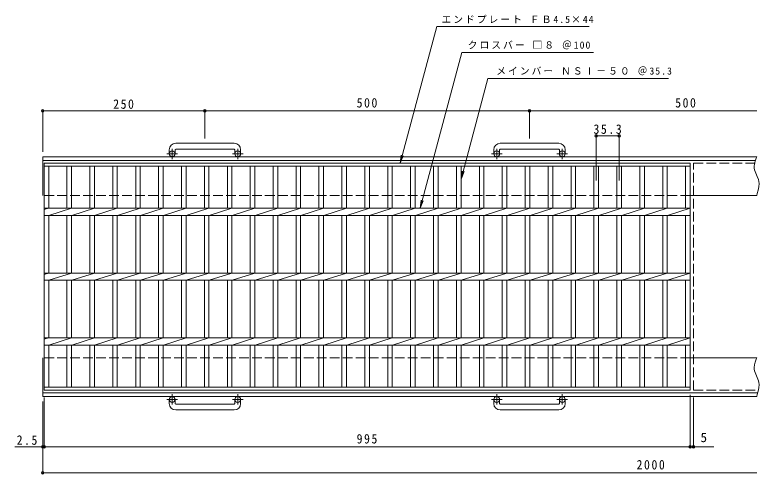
# Model space of a CAD drawing. Units: millimetres, scale not verified. Extents: x -846 to 876, y -685 to 660.
# Drawn here: x -846 to 301, y -48 to 660 of the extents above; entities that cross this region are included whole.
import ezdxf
from ezdxf.enums import TextEntityAlignment as Align

# ---------------------------------------------------------------- set-up
doc = ezdxf.new("R2010")
doc.units = ezdxf.units.MM
doc.header["$LTSCALE"] = 5
doc.header["$PDMODE"] = 32
doc.header["$PDSIZE"] = 4
doc.linetypes.add('CHAIN1', pattern=[8, 5, -1, 1, -1])
doc.linetypes.add('DASHED3', pattern=[4, 3, -1])
for name, color, linetype, lineweight in [('A-1_ピット', 2, 'Continuous', 9), ('A-2_蓋', 3, 'Continuous', 9), ('A-4_寸法', 7, 'Continuous', 9)]:
    doc.layers.add(name, color=color, linetype=linetype, lineweight=lineweight)
doc.styles.add('ＭＳ ゴシック', font='')
doc.styles.get('ＭＳ ゴシック').set_extended_font_data('MS Gothic')

msp = doc.modelspace()

# ---------------------------------------------------------------- linework, layer by layer
at = {"layer": 'A-1_ピット'}
for p, q in [((-508.069, 461.728), (-598.069, 461.728)), ((-8.069, 461.728), (-98.069, 461.728)), ((-608.069, 451.728), (-608.069, 445.628)), ((-599.069, 451.728), (-599.069, 445.628)), ((-598.069, 452.728), (-508.069, 452.728)), ((-507.069, 451.728), (-507.069, 445.628)), ((-498.069, 451.728), (-498.069, 445.628)), ((-108.069, 451.728), (-108.069, 445.628)), ((-99.069, 451.728), (-99.069, 445.628)), ((-98.069, 452.728), (-8.069, 452.728)), ((-7.069, 451.728), (-7.069, 445.628)), ((1.931, 451.728), (1.931, 445.628)), ((296.931, 441.128), (-803.069, 441.128)), ((-803.069, 381.128), (-803.069, 441.128)), ((294.531, 435.128), (-803.069, 435.128)), ((296.931, 381.128), (194.431, 381.128)), ((296.931, 131.128), (194.431, 131.128)), ((298.75, 77.128), (-803.069, 77.128)), ((-608.069, 60.527), (-608.069, 66.628)), ((-599.069, 60.527), (-599.069, 66.628)), ((-598.069, 59.527), (-508.069, 59.527)), ((-507.069, 60.527), (-507.069, 66.628)), ((-498.069, 60.527), (-498.069, 66.628)), ((-108.069, 60.527), (-108.069, 66.628)), ((-99.069, 60.527), (-99.069, 66.628)), ((-98.069, 59.527), (-8.069, 59.527)), ((-7.069, 60.527), (-7.069, 66.628)), ((1.931, 60.527), (1.931, 66.628)), ((-508.069, 50.528), (-598.069, 50.528)), ((-8.069, 50.528), (-98.069, 50.528))]:
    msp.add_line(p, q, dxfattribs=at)
at = {"layer": 'A-1_ピット', "linetype": 'CHAIN1'}
for p, q in [((-603.569, 437.521), (-603.569, 453.118)), ((-502.569, 437.521), (-502.569, 453.118)), ((-103.569, 437.521), (-103.569, 453.118)), ((-2.569, 437.521), (-2.569, 453.118)), ((-595.406, 445.628), (-611.813, 445.628)), ((-494.406, 445.628), (-510.813, 445.628)), ((-95.406, 445.628), (-111.813, 445.628)), ((5.594, 445.628), (-10.813, 445.628)), ((-603.569, 74.735), (-603.569, 59.138)), ((-502.569, 74.735), (-502.569, 59.138)), ((-103.569, 74.735), (-103.569, 59.138)), ((-2.569, 74.735), (-2.569, 59.138)), ((-595.406, 66.628), (-611.813, 66.628)), ((-494.406, 66.628), (-510.813, 66.628)), ((-95.406, 66.628), (-111.813, 66.628)), ((5.594, 66.628), (-10.813, 66.628))]:
    msp.add_line(p, q, dxfattribs=at)
at = {"layer": 'A-1_ピット', "linetype": 'DASHED3'}
for p, q in [((194.431, 381.128), (-803.069, 381.128)), ((194.431, 131.128), (-803.069, 131.128))]:
    msp.add_line(p, q, dxfattribs=at)
at = {"layer": 'A-1_ピット'}
for points in [[(296.931, 441.128), (295.999, 438.651), (294.531, 434.388), (293.442, 430.15), (292.974, 425.952), (293.082, 423.542), (293.638, 420.629), (295.394, 415.654), (297.584, 410.699), (299.538, 405.715), (300.3, 402.791), (300.658, 399.839), (300.436, 394.681), (299.417, 389.456), (297.908, 384.191), (296.931, 381.128)], [(296.931, 71.128), (-803.069, 71.128), (-803.069, 131.128)], [(296.931, 131.128), (295.999, 128.65), (294.531, 124.387), (293.442, 120.149), (292.974, 115.952), (293.082, 113.542), (293.638, 110.628), (295.394, 105.654), (297.584, 100.699), (299.538, 95.714), (300.3, 92.79), (300.658, 89.839), (300.436, 84.681), (299.417, 79.456), (297.908, 74.191), (296.931, 71.128)]]:
    msp.add_lwpolyline(points, dxfattribs=at)
for centre in [(-603.569, 445.628), (-502.569, 445.628), (-103.569, 445.628), (-2.569, 445.628), (-603.569, 66.628), (-502.569, 66.628), (-103.569, 66.628), (-2.569, 66.628)]:
    msp.add_circle(centre, 4.5, dxfattribs=at)
for centre, radius, start, end in [((-598.069, 451.728), 10, 90, 180), ((-508.069, 451.728), 10, 0, 90), ((-98.069, 451.728), 10, 90, 180), ((-8.069, 451.728), 10, 0, 90), ((-598.069, 451.728), 1, 90, 180), ((-508.069, 451.728), 1, 0, 90), ((-98.069, 451.728), 1, 90, 180), ((-8.069, 451.728), 1, 0, 90), ((-598.069, 60.527), 10, 180, 270), ((-598.069, 60.527), 1, 180, 270), ((-508.069, 60.527), 10, 270, 0), ((-508.069, 60.527), 1, 270, 0), ((-98.069, 60.527), 10, 180, 270), ((-98.069, 60.527), 1, 180, 270), ((-8.069, 60.527), 10, 270, 0), ((-8.069, 60.527), 1, 270, 0)]:
    msp.add_arc(centre, radius, start, end, dxfattribs=at)
at = {"layer": 'A-2_蓋'}
for p, q in [((-800.569, 81.128), (-800.569, 431.128)), ((-800.569, 426.628), (194.431, 426.628)), ((-793.569, 361.628), (-793.569, 426.628)), ((-765.669, 426.628), (-765.669, 361.628)), ((-758.669, 426.628), (-758.669, 361.628)), ((-730.369, 426.628), (-730.369, 361.628)), ((-723.369, 426.628), (-723.369, 361.628)), ((-695.068, 426.628), (-695.068, 361.628)), ((-688.069, 426.628), (-688.069, 361.628)), ((-659.769, 426.628), (-659.769, 361.628)), ((-652.769, 426.628), (-652.769, 361.628)), ((-624.469, 426.628), (-624.469, 361.628)), ((-617.469, 426.628), (-617.469, 361.628)), ((-589.168, 426.628), (-589.168, 361.628)), ((-582.168, 426.628), (-582.168, 361.628)), ((-553.869, 426.628), (-553.869, 361.628)), ((-546.869, 426.628), (-546.869, 361.628)), ((-518.569, 426.628), (-518.569, 361.628)), ((-511.569, 426.628), (-511.569, 361.628)), ((-483.269, 426.628), (-483.269, 361.628)), ((-476.268, 426.628), (-476.268, 361.628)), ((-447.969, 426.628), (-447.969, 361.628)), ((-440.969, 426.628), (-440.969, 361.628)), ((-412.669, 426.628), (-412.669, 361.628)), ((-405.669, 426.628), (-405.669, 361.628)), ((-377.369, 426.628), (-377.369, 361.628)), ((-370.369, 426.628), (-370.369, 361.628)), ((-342.069, 426.628), (-342.069, 361.628)), ((-335.069, 426.628), (-335.069, 361.628)), ((-306.769, 426.628), (-306.769, 361.628)), ((-299.769, 426.628), (-299.769, 361.628)), ((-271.469, 426.628), (-271.469, 361.628)), ((-264.469, 426.628), (-264.469, 361.628)), ((-236.169, 426.628), (-236.169, 361.628)), ((-229.169, 426.628), (-229.169, 361.628)), ((-200.869, 426.628), (-200.869, 361.628)), ((-193.869, 426.628), (-193.869, 361.628)), ((-165.569, 426.628), (-165.569, 361.628)), ((-158.569, 426.628), (-158.569, 361.628)), ((-130.269, 426.628), (-130.269, 361.628)), ((-123.269, 426.628), (-123.269, 361.628)), ((-94.969, 426.628), (-94.969, 361.628)), ((-87.969, 426.628), (-87.969, 361.628)), ((-59.669, 426.628), (-59.669, 361.628)), ((-52.669, 426.628), (-52.669, 361.628)), ((-24.369, 426.628), (-24.369, 361.628)), ((-17.369, 426.628), (-17.369, 361.628)), ((10.931, 426.628), (10.931, 361.628)), ((17.931, 426.628), (17.931, 361.628)), ((46.231, 426.628), (46.231, 361.628)), ((53.231, 426.628), (53.231, 361.628)), ((81.531, 426.628), (81.531, 361.628)), ((88.531, 426.628), (88.531, 361.628)), ((116.831, 426.628), (116.831, 361.628)), ((123.831, 426.628), (123.831, 361.628)), ((152.131, 426.628), (152.131, 361.628)), ((159.131, 426.628), (159.131, 361.628)), ((187.431, 426.628), (187.431, 361.628)), ((-800.569, 361.628), (194.431, 361.628)), ((-800.569, 359.548), (-793.969, 361.628)), ((-793.569, 350.628), (-758.669, 361.628)), ((-758.269, 350.628), (-723.369, 361.628)), ((-722.969, 350.628), (-688.069, 361.628)), ((-687.669, 350.628), (-652.769, 361.628)), ((-652.369, 350.628), (-617.469, 361.628)), ((-617.069, 350.628), (-582.169, 361.628)), ((-581.769, 350.628), (-546.869, 361.628)), ((-546.469, 350.628), (-511.569, 361.628)), ((-511.169, 350.628), (-476.269, 361.628)), ((-475.869, 350.628), (-440.969, 361.628)), ((-440.569, 350.628), (-405.669, 361.628)), ((-405.269, 350.628), (-370.369, 361.628)), ((-369.969, 350.628), (-335.069, 361.628)), ((-334.669, 350.628), (-299.769, 361.628)), ((-299.369, 350.628), (-264.469, 361.628)), ((-264.069, 350.628), (-229.169, 361.628)), ((-228.769, 350.628), (-193.869, 361.628)), ((-193.469, 350.628), (-158.569, 361.628)), ((-158.169, 350.628), (-123.269, 361.628)), ((-122.869, 350.628), (-87.969, 361.628)), ((-87.569, 350.628), (-52.669, 361.628)), ((-52.269, 350.628), (-17.369, 361.628)), ((-16.969, 350.628), (17.931, 361.628)), ((18.331, 350.628), (53.231, 361.628)), ((53.631, 350.628), (88.531, 361.628)), ((88.931, 350.628), (123.831, 361.628)), ((124.231, 350.628), (159.131, 361.628)), ((159.531, 350.628), (194.431, 361.628)), ((-800.569, 350.628), (194.431, 350.628)), ((-793.569, 261.627), (-793.569, 350.628)), ((-765.669, 350.628), (-765.669, 261.627)), ((-758.669, 350.628), (-758.669, 261.627)), ((-730.369, 350.628), (-730.369, 261.627)), ((-723.369, 350.628), (-723.369, 261.627)), ((-695.068, 350.628), (-695.068, 261.627)), ((-688.069, 350.628), (-688.069, 261.627)), ((-659.769, 350.628), (-659.769, 261.627)), ((-652.769, 350.628), (-652.769, 261.627)), ((-624.469, 350.628), (-624.469, 261.627)), ((-617.469, 350.628), (-617.469, 261.627)), ((-589.168, 350.628), (-589.168, 261.627)), ((-582.168, 350.628), (-582.168, 261.627)), ((-553.869, 350.628), (-553.869, 261.627)), ((-546.869, 350.628), (-546.869, 261.627)), ((-518.569, 350.628), (-518.569, 261.627)), ((-511.569, 350.628), (-511.569, 261.627)), ((-483.269, 350.628), (-483.269, 261.627)), ((-476.268, 350.628), (-476.268, 261.627)), ((-447.969, 350.628), (-447.969, 261.627)), ((-440.969, 350.628), (-440.969, 261.627)), ((-412.669, 350.628), (-412.669, 261.627)), ((-405.669, 350.628), (-405.669, 261.627)), ((-377.369, 350.628), (-377.369, 261.627)), ((-370.369, 350.628), (-370.369, 261.627)), ((-342.069, 350.628), (-342.069, 261.627)), ((-335.069, 350.628), (-335.069, 261.627)), ((-306.769, 350.628), (-306.769, 261.627)), ((-299.769, 350.628), (-299.769, 261.627)), ((-271.469, 350.628), (-271.469, 261.627)), ((-264.469, 350.628), (-264.469, 261.627)), ((-236.169, 350.628), (-236.169, 261.627)), ((-229.169, 350.628), (-229.169, 261.627)), ((-200.869, 350.628), (-200.869, 261.627)), ((-193.869, 350.628), (-193.869, 261.627)), ((-165.569, 350.628), (-165.569, 261.627)), ((-158.569, 350.628), (-158.569, 261.627)), ((-130.269, 350.628), (-130.269, 261.627)), ((-123.269, 350.628), (-123.269, 261.627)), ((-94.969, 350.628), (-94.969, 261.627)), ((-87.969, 350.628), (-87.969, 261.627)), ((-59.669, 350.628), (-59.669, 261.627)), ((-52.669, 350.628), (-52.669, 261.627)), ((-24.369, 350.628), (-24.369, 261.627)), ((-17.369, 350.628), (-17.369, 261.627)), ((10.931, 350.628), (10.931, 261.627)), ((17.931, 350.628), (17.931, 261.627)), ((46.231, 350.628), (46.231, 261.627)), ((53.231, 350.628), (53.231, 261.627)), ((81.531, 350.628), (81.531, 261.627)), ((88.531, 350.628), (88.531, 261.627)), ((116.831, 350.628), (116.831, 261.627)), ((123.831, 350.628), (123.831, 261.627)), ((152.131, 350.628), (152.131, 261.627)), ((159.131, 350.628), (159.131, 261.627)), ((187.431, 350.628), (187.431, 261.627)), ((-800.569, 261.628), (194.431, 261.628)), ((-800.569, 259.547), (-793.969, 261.628)), ((-793.569, 250.628), (-758.669, 261.628)), ((-758.269, 250.628), (-723.369, 261.628)), ((-722.969, 250.628), (-688.069, 261.628)), ((-687.669, 250.628), (-652.769, 261.628)), ((-652.369, 250.628), (-617.469, 261.628)), ((-617.069, 250.628), (-582.169, 261.628)), ((-581.769, 250.628), (-546.869, 261.628)), ((-546.469, 250.628), (-511.569, 261.628)), ((-511.169, 250.628), (-476.269, 261.628)), ((-475.869, 250.628), (-440.969, 261.628)), ((-440.569, 250.628), (-405.669, 261.628)), ((-405.269, 250.628), (-370.369, 261.628)), ((-369.969, 250.628), (-335.069, 261.628)), ((-334.669, 250.628), (-299.769, 261.628)), ((-299.369, 250.628), (-264.469, 261.628)), ((-264.069, 250.628), (-229.169, 261.628)), ((-228.769, 250.628), (-193.869, 261.628)), ((-193.469, 250.628), (-158.569, 261.628)), ((-158.169, 250.628), (-123.269, 261.628)), ((-122.869, 250.628), (-87.969, 261.628)), ((-87.569, 250.628), (-52.669, 261.628)), ((-52.269, 250.628), (-17.369, 261.628)), ((-16.969, 250.628), (17.931, 261.628)), ((18.331, 250.628), (53.231, 261.628)), ((53.631, 250.628), (88.531, 261.628)), ((88.931, 250.628), (123.831, 261.628)), ((124.231, 250.628), (159.131, 261.628)), ((159.531, 250.628), (194.431, 261.628)), ((-800.569, 250.628), (194.431, 250.628)), ((-793.569, 161.627), (-793.569, 250.628)), ((-765.669, 250.628), (-765.669, 161.627)), ((-758.669, 250.628), (-758.669, 161.627)), ((-730.369, 250.628), (-730.369, 161.627)), ((-723.369, 250.628), (-723.369, 161.627)), ((-695.068, 250.628), (-695.068, 161.627)), ((-688.069, 250.628), (-688.069, 161.627)), ((-659.769, 250.628), (-659.769, 161.627)), ((-652.769, 250.628), (-652.769, 161.627)), ((-624.469, 250.628), (-624.469, 161.627)), ((-617.469, 250.628), (-617.469, 161.627)), ((-589.168, 250.628), (-589.168, 161.627)), ((-582.168, 250.628), (-582.168, 161.627)), ((-553.869, 250.628), (-553.869, 161.627)), ((-546.869, 250.628), (-546.869, 161.627)), ((-518.569, 250.628), (-518.569, 161.627)), ((-511.569, 250.628), (-511.569, 161.627)), ((-483.269, 250.628), (-483.269, 161.627)), ((-476.268, 250.628), (-476.268, 161.627)), ((-447.969, 250.628), (-447.969, 161.627)), ((-440.969, 250.628), (-440.969, 161.627)), ((-412.669, 250.628), (-412.669, 161.627)), ((-405.669, 250.628), (-405.669, 161.627)), ((-377.369, 250.628), (-377.369, 161.627)), ((-370.369, 250.628), (-370.369, 161.627)), ((-342.069, 250.628), (-342.069, 161.627)), ((-335.069, 250.628), (-335.069, 161.627)), ((-306.769, 250.628), (-306.769, 161.627)), ((-299.769, 250.628), (-299.769, 161.627)), ((-271.469, 250.628), (-271.469, 161.627)), ((-264.469, 250.628), (-264.469, 161.627)), ((-236.169, 250.628), (-236.169, 161.627)), ((-229.169, 250.628), (-229.169, 161.627)), ((-200.869, 250.628), (-200.869, 161.627)), ((-193.869, 250.628), (-193.869, 161.627)), ((-165.569, 250.628), (-165.569, 161.627)), ((-158.569, 250.628), (-158.569, 161.627)), ((-130.269, 250.628), (-130.269, 161.627)), ((-123.269, 250.628), (-123.269, 161.627)), ((-94.969, 250.628), (-94.969, 161.627)), ((-87.969, 250.628), (-87.969, 161.627)), ((-59.669, 250.628), (-59.669, 161.627)), ((-52.669, 250.628), (-52.669, 161.627)), ((-24.369, 250.628), (-24.369, 161.627)), ((-17.369, 250.628), (-17.369, 161.627)), ((10.931, 250.628), (10.931, 161.627)), ((17.931, 250.628), (17.931, 161.627)), ((46.231, 250.628), (46.231, 161.627)), ((53.231, 250.628), (53.231, 161.627)), ((81.531, 250.628), (81.531, 161.627)), ((88.531, 250.628), (88.531, 161.627)), ((116.831, 250.628), (116.831, 161.627)), ((123.831, 250.628), (123.831, 161.627)), ((152.131, 250.628), (152.131, 161.627)), ((159.131, 250.628), (159.131, 161.627)), ((187.431, 250.628), (187.431, 161.627)), ((-800.569, 161.628), (194.431, 161.628)), ((-800.569, 159.548), (-793.969, 161.628)), ((-793.569, 150.628), (-758.669, 161.628)), ((-758.269, 150.628), (-723.369, 161.628)), ((-722.969, 150.628), (-688.069, 161.628)), ((-687.669, 150.628), (-652.769, 161.628)), ((-652.369, 150.628), (-617.469, 161.628)), ((-617.069, 150.628), (-582.169, 161.628)), ((-581.769, 150.628), (-546.869, 161.628)), ((-546.469, 150.628), (-511.569, 161.628)), ((-511.169, 150.628), (-476.269, 161.628)), ((-475.869, 150.628), (-440.969, 161.628)), ((-440.569, 150.628), (-405.669, 161.628)), ((-405.269, 150.628), (-370.369, 161.628)), ((-369.969, 150.628), (-335.069, 161.628)), ((-334.669, 150.628), (-299.769, 161.628)), ((-299.369, 150.628), (-264.469, 161.628)), ((-264.069, 150.628), (-229.169, 161.628)), ((-228.769, 150.628), (-193.869, 161.628)), ((-193.469, 150.628), (-158.569, 161.628)), ((-158.169, 150.628), (-123.269, 161.628)), ((-122.869, 150.628), (-87.969, 161.628)), ((-87.569, 150.628), (-52.669, 161.628)), ((-52.269, 150.628), (-17.369, 161.628)), ((-16.969, 150.628), (17.931, 161.628)), ((18.331, 150.628), (53.231, 161.628)), ((53.631, 150.628), (88.531, 161.628)), ((88.931, 150.628), (123.831, 161.628)), ((124.231, 150.628), (159.131, 161.628)), ((159.531, 150.628), (194.431, 161.628)), ((-800.569, 150.628), (194.431, 150.628)), ((-793.569, 85.628), (-793.569, 150.628)), ((-765.669, 150.628), (-765.669, 85.628)), ((-758.669, 150.628), (-758.669, 85.628)), ((-730.369, 150.628), (-730.369, 85.628)), ((-723.369, 150.628), (-723.369, 85.628)), ((-695.068, 150.628), (-695.068, 85.628)), ((-688.069, 150.628), (-688.069, 85.628)), ((-659.769, 150.628), (-659.769, 85.628)), ((-652.769, 150.628), (-652.769, 85.628)), ((-624.469, 150.628), (-624.469, 85.628)), ((-617.469, 150.628), (-617.469, 85.628)), ((-589.168, 150.628), (-589.168, 85.628)), ((-582.168, 150.628), (-582.168, 85.628)), ((-553.869, 150.628), (-553.869, 85.628)), ((-546.869, 150.628), (-546.869, 85.628)), ((-518.569, 150.628), (-518.569, 85.628)), ((-511.569, 150.628), (-511.569, 85.628)), ((-483.269, 150.628), (-483.269, 85.628)), ((-476.268, 150.628), (-476.268, 85.628)), ((-447.969, 150.628), (-447.969, 85.628)), ((-440.969, 150.628), (-440.969, 85.628)), ((-412.669, 150.628), (-412.669, 85.628)), ((-405.669, 150.628), (-405.669, 85.628)), ((-377.369, 150.628), (-377.369, 85.628)), ((-370.369, 150.628), (-370.369, 85.628)), ((-342.069, 150.628), (-342.069, 85.628)), ((-335.069, 150.628), (-335.069, 85.628)), ((-306.769, 150.628), (-306.769, 85.628)), ((-299.769, 150.628), (-299.769, 85.628)), ((-271.469, 150.628), (-271.469, 85.628)), ((-264.469, 150.628), (-264.469, 85.628)), ((-236.169, 150.628), (-236.169, 85.628)), ((-229.169, 150.628), (-229.169, 85.628)), ((-200.869, 150.628), (-200.869, 85.628)), ((-193.869, 150.628), (-193.869, 85.628)), ((-165.569, 150.628), (-165.569, 85.628)), ((-158.569, 150.628), (-158.569, 85.628)), ((-130.269, 150.628), (-130.269, 85.628)), ((-123.269, 150.628), (-123.269, 85.628)), ((-94.969, 150.628), (-94.969, 85.628)), ((-87.969, 150.628), (-87.969, 85.628)), ((-59.669, 150.628), (-59.669, 85.628)), ((-52.669, 150.628), (-52.669, 85.628)), ((-24.369, 150.628), (-24.369, 85.628)), ((-17.369, 150.628), (-17.369, 85.628)), ((10.931, 150.628), (10.931, 85.628)), ((17.931, 150.628), (17.931, 85.628)), ((46.231, 150.628), (46.231, 85.628)), ((53.231, 150.628), (53.231, 85.628)), ((81.531, 150.628), (81.531, 85.628)), ((88.531, 150.628), (88.531, 85.628)), ((116.831, 150.628), (116.831, 85.628)), ((123.831, 150.628), (123.831, 85.628)), ((152.131, 150.628), (152.131, 85.628)), ((159.131, 150.628), (159.131, 85.628)), ((187.431, 150.628), (187.431, 85.628)), ((194.431, 85.628), (-800.569, 85.628)), ((194.431, 81.128), (-800.569, 81.128))]:
    msp.add_line(p, q, dxfattribs=at)
at = {"layer": 'A-2_蓋', "linetype": 'DASHED3'}
for p, q in [((199.431, 81.128), (199.431, 431.128)), ((199.431, 431.128), (294.531, 431.128)), ((199.431, 81.128), (298.75, 81.128))]:
    msp.add_line(p, q, dxfattribs=at)
at = {"layer": 'A-2_蓋'}
msp.add_lwpolyline([(-800.569, 431.128), (194.431, 431.128), (194.431, 81.128)], dxfattribs=at)
at = {"layer": 'A-4_寸法'}
for p, q in [((-252.446, 431.128), (-196.016, 641.728)), ((-196.016, 641.728), (39.007, 641.728)), ((-221.718, 361.628), (-157.383, 601.728)), ((-157.383, 601.728), (45.407, 601.728)), ((-158.569, 406.628), (-117.01, 561.728)), ((-117.01, 561.728), (161.253, 561.728)), ((-803.069, 448.628), (-803.069, 513.228)), ((-803.069, 511.728), (296.931, 511.728)), ((-553.069, 469.228), (-553.069, 513.228)), ((-53.069, 469.228), (-53.069, 513.228)), ((49.731, 404.598), (49.731, 474.603)), ((49.731, 473.103), (85.031, 473.103)), ((85.031, 404.598), (85.031, 474.603)), ((-252.446, 431.128), (-250.814, 443.521)), ((-252.446, 431.128), (-247.662, 442.677)), ((-158.569, 406.628), (-156.937, 419.021)), ((-158.569, 406.628), (-153.785, 418.177)), ((-221.718, 361.628), (-220.086, 374.021)), ((-221.718, 361.628), (-216.934, 373.176)), ((-800.569, 69.628), (-800.569, -7.922)), ((194.431, 73.628), (194.431, -7.922)), ((199.431, 69.628), (199.431, -7.922)), ((-803.069, 63.628), (-803.069, -47.922)), ((-845.869, -6.422), (230.752, -6.422)), ((-803.069, -46.422), (296.931, -46.422))]:
    msp.add_line(p, q, dxfattribs=at)
for p in [(-803.069, 511.728), (-553.069, 511.728), (-53.069, 511.728), (49.731, 473.103), (85.031, 473.103), (-803.069, -6.422), (-800.569, -6.422), (194.431, -6.422), (199.431, -6.422), (-803.069, -46.422)]:
    msp.add_point(p, dxfattribs=at)

# ---------------------------------------------------------------- texts
at = {"layer": 'A-4_寸法', "color": 2, "style": 'ＭＳ ゴシック'}
msp.add_text('5', height=14.66, dxfattribs=at).set_placement((210.413, -3.422), align=Align.BOTTOM_LEFT)
at = {"layer": 'A-4_寸法', "char_height": 11, "attachment_point": 7, "style": 'ＭＳ ゴシック'}
for s, insert in [('\\T1.21;エンドプレート\\~ＦＢ4.5×44', (-188.654, 646.728)), ('\\T1.21;クロスバー\\~□８\\~＠100', (-148.257, 606.728)), ('\\T1.21;メインバー\\~ＮＳⅠ－５０\\~＠35.3', (-104.297, 566.728))]:
    msp.add_mtext(s, dxfattribs=dict(at, insert=insert))
at = {"layer": 'A-4_寸法', "color": 2, "char_height": 14.66, "attachment_point": 7, "style": 'ＭＳ ゴシック'}
for s, insert in [('\\T1.27;\\W0.9;250', (-694.319, 514.728)), ('\\T1.27;\\W0.9;500', (-319.319, 516.728)), ('\\T1.27;\\W0.9;500', (171.442, 516.728)), ('\\T1.28;\\W0.9;35.3', (45.506, 476.103)), ('\\T1.27;\\W0.9;995', (-319.319, -1.422)), ('\\T1.27;\\W0.9;2.5', (-843.073, -3.422)), ('\\T1.28;\\W0.9;2000', (111.886, -41.422))]:
    msp.add_mtext(s, dxfattribs=dict(at, insert=insert))

doc.saveas('drawing.dxf')
